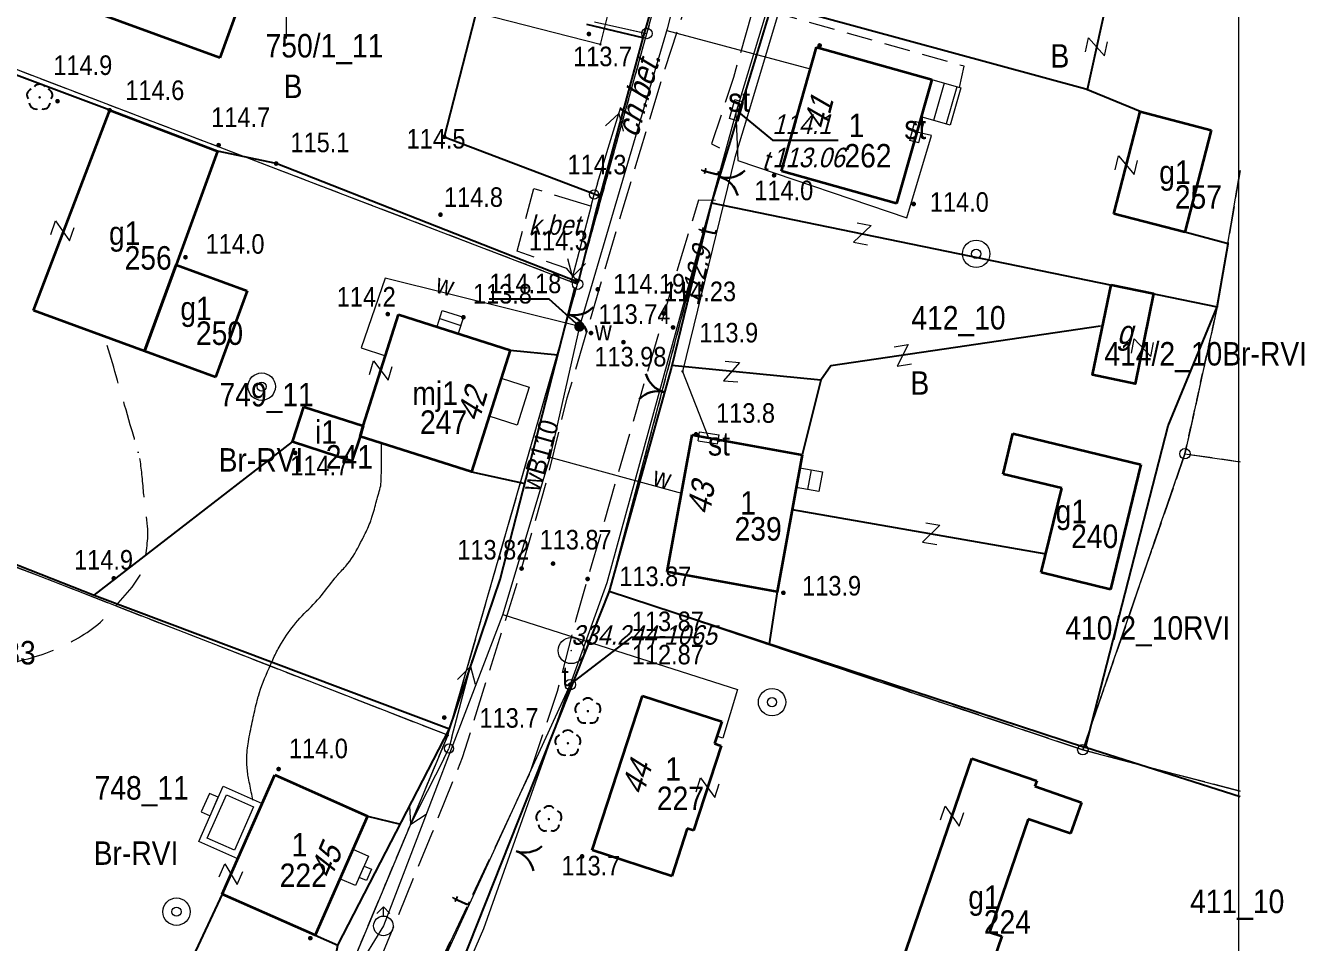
# Model space of a CAD drawing. Extents: x 6512885 to 6513481, y 5959590 to 5960000.
# Drawn here: x 6513380 to 6513478, y 5959725.7 to 5959796 of the extents above; entities that cross this region are included whole.
import ezdxf
from ezdxf.enums import TextEntityAlignment as Align

# ---------------------------------------------------------------- set-up
doc = ezdxf.new("R2010")
doc.units = 0
doc.header["$MEASUREMENT"] = 0
for name, pattern in [('2.0_1.0', [3, 2, -1]), ('217-1000', [2.8, 2.1, -0.7]), ('218-1000', [1.4, 0.7, -0.7]), ('219-1000', [0]), ('3.0_1.5', [4.5, 3, -1.5]), ('mz3.0_1.0', [4, 3, -1])]:
    doc.linetypes.add(name, pattern=pattern)
doc.layers.get('0').update_dxf_attribs({"color": 2, "linetype": 'CONTINUOUS', "lineweight": 5})
for name, color, linetype in [('121-Punkt osnowy szczegółowej', 7, 'CONTINUOUS'), ('121-Punkt osnowy szczegółowej-Atr103', 7, 'CONTINUOUS'), ('202-Punkt graniczny stabilizowany trwale', 7, 'CONTINUOUS'), ('203-Punkt załamania granicy działki nie stabilizowany', 7, 'CONTINUOUS'), ('210-Oznaczenie użytku', 7, 'CONTINUOUS'), ('211-Nr działki', 7, 'CONTINUOUS'), ('217-Granica konturu klasyfikcyjnego', 7, 'CONTINUOUS'), ('218-Granica użytku', 7, 'CONTINUOUS'), ('219-Linia granicy', 7, 'CONTINUOUS'), ('238-Punkt adresowy budynku', 7, 'CONTINUOUS'), ('312-Budynek (powierzchnia)', 7, 'CONTINUOUS'), ('312-Numer ewidencyjny budynku', 7, 'CONTINUOUS'), ('312-Numer ewidencyjny budynku-Atr124', 7, 'CONTINUOUS'), ('352-schody (powierzchnia)', 7, 'CONTINUOUS'), ('354-Taras weranda', 7, 'CONTINUOUS'), ('432-Jezdnia', 7, 'CONTINUOUS'), ('433-Chodnik', 7, 'CONTINUOUS'), ('510-Podpora jednosłupowa symb.-SEPOW', 7, 'CONTINUOUS'), ('626-Punkt rzędnej przewodu-STPOD', 7, 'CONTINUOUS'), ('626-Punkt rzędnej przewodu-STPOD-Atr2', 7, 'CONTINUOUS'), ('626-Punkt rzędnej przewodu-STPOD-Atr3', 7, 'CONTINUOUS'), ('811-Warstwica ciągła linia', 7, 'CONTINUOUS'), ('812-Warstwica pomocnicza linia', 7, 'CONTINUOUS'), ('905-Brama w ogrodzeniu', 7, 'CONTINUOUS'), ('991-Przehaczenie', 7, 'CONTINUOUS'), ('996-Tekst dodatkowy mały', 7, 'CONTINUOUS'), ('chodnik (powierzchnia)', 7, 'CONTINUOUS'), ('drzewo liściaste (punkt)', 7, 'CONTINUOUS'), ('hydrant (punkt)', 7, 'CONTINUOUS'), ('jezdnia (powierzchnia)', 7, 'CONTINUOUS'), ('krawężnik (linia)', 7, 'CONTINUOUS'), ('ogrodzenie trwałe (linia)', 7, 'CONTINUOUS'), ('przewód elektroenergetyczny niskiego napięcia (linia) - symbol', 7, 'CONTINUOUS'), ('przewód telekomunikacyjny (linia)', 7, 'CONTINUOUS'), ('przewód telekomunikacyjny (linia)-Atr1', 7, 'CONTINUOUS'), ('przewód wodociągowy (linia)', 7, 'CONTINUOUS'), ('przewód wodociągowy (linia)-Atr1', 7, 'CONTINUOUS'), ('punkt o określonej wysokości (sieć telekomunikacyjna)', 7, 'CONTINUOUS'), ('punkt o określonej wysokości (sieć telekomunikacyjna)-Atr2', 7, 'CONTINUOUS'), ('punkt o określonej wysokości (sieć telekomunikacyjna)-Atr3', 7, 'CONTINUOUS'), ('punkt o określonej wysokości (sieć wodociągowa)', 7, 'CONTINUOUS'), ('punkt o określonej wysokości (sieć wodociągowa)-Atr2', 7, 'CONTINUOUS'), ('punkt wysokościowy naturalny', 7, 'CONTINUOUS'), ('punkt wysokościowy naturalny-Atr2', 7, 'CONTINUOUS'), ('punkt wysokościowy sztuczny', 7, 'CONTINUOUS'), ('punkt wysokościowy sztuczny-Atr2', 7, 'CONTINUOUS'), ('Ramki i opis wydruku', 7, 'CONTINUOUS'), ('studnia (punkt)', 7, 'CONTINUOUS'), ('szafa sterownicza - siec telekomunikacyjna (punkt)', 7, 'CONTINUOUS'), ('szafa sterownicza - siec telekomunikacyjna (punkt)-Atr17', 7, 'CONTINUOUS'), ('Wstawianie ramki sekcyjnej z opisem', 7, 'CONTINUOUS'), ('właz okrągły - siec telekomunikacyjna (punkt)', 7, 'CONTINUOUS'), ('właz okrągły - siec telekomunikacyjna (punkt)-Atr17', 7, 'CONTINUOUS'), ('zasuwa - siec wodociągowa (punkt)', 7, 'CONTINUOUS'), ('zasuwa - siec wodociągowa (punkt)-Atr17', 7, 'CONTINUOUS')]:
    doc.layers.add(name, color=color, linetype=linetype)
doc.styles.get("Standard").update_dxf_attribs({"font": 'txt', "width": 0.75})
doc.linetypes.add('902-1000', pattern='A,5,0,[1,ksztalty.shx,S=1,R=0,X=0,Y=0],5', length=10)

# ---------------------------------------------------------------- blocks, each defined once
blk = doc.blocks.new('OP021')
at = {"linetype": 'Continuous', "lineweight": 13}
h = blk.add_hatch(color=0, dxfattribs=at)
edge = h.paths.add_edge_path()
edge.add_arc((0, 0), 0.1, 0, 360)
at = {"color": 0, "linetype": 'Continuous', "lineweight": -3}
for centre, start, end in [((0, 0.5), 38.316, 141.684), ((-0.476, 0.154), 110.388, 213.756), ((0.476, 0.154), 326.244, 69.612), ((-0.294, -0.404), 182.272, 285.64), ((0.294, -0.404), 254.36, 357.728), ((0.294, -0.404), 254.36, 357.728)]:
    blk.add_arc(centre, 0.5, start, end, dxfattribs=at)
blk = doc.blocks.new('PW01')
at = {"linetype": 'Continuous', "lineweight": 13}
h = blk.add_hatch(color=0, dxfattribs=at)
edge = h.paths.add_edge_path()
edge.add_arc((0, 0), 0.18, 0, 360)
blk = doc.blocks.new('991')
at = {"color": 0, "linetype": 'Continuous', "lineweight": 0}
for p, q in [((-0.55, 0.75), (0.55, 0.75)), ((0.55, 0.75), (-0.55, -0.75)), ((-0.55, -0.75), (0.55, -0.75))]:
    blk.add_line(p, q, dxfattribs=at)
blk = doc.blocks.new('US13')
at = {"color": 0, "linetype": 'Continuous', "lineweight": 13}
for radius in [1.05, 0.35]:
    blk.add_circle((0, 0), radius, dxfattribs=at)
blk = doc.blocks.new('US02')
at = {"color": 0, "linetype": 'Continuous', "lineweight": 13}
for p, q in [((0, 1.45), (-0.495, 0.955)), ((0, 0.75), (0, 1.45)), ((0, 1.45), (0.495, 0.955))]:
    blk.add_line(p, q, dxfattribs=at)
blk.add_circle((0, 0), 0.75, dxfattribs=at)
blk = doc.blocks.new('510')
at = {"color": 0, "linetype": 'Continuous', "lineweight": 0}
blk.add_circle((0, 0), 0.35, dxfattribs=at)
blk = doc.blocks.new('905')
at = {"color": 0, "linetype": 'Continuous', "lineweight": 30}
for centre, start, end in [((-2, 0), 0, 60), ((2, 0), 120, 180)]:
    blk.add_arc(centre, 2, start, end, dxfattribs=at)
blk = doc.blocks.new('PW02')
at = {"linetype": 'Continuous', "lineweight": 13}
h = blk.add_hatch(color=0, dxfattribs=at)
edge = h.paths.add_edge_path()
edge.add_arc((0, 0), 0.18, 0, 360)
blk = doc.blocks.new('US22')
at = {"color": 0, "linetype": 'Continuous', "lineweight": 0}
blk.add_circle((0, 0), 0.4, dxfattribs=at)
blk = doc.blocks.new('US25')
at = {"linetype": 'Continuous', "lineweight": 13}
h = blk.add_hatch(color=0, dxfattribs=at)
edge = h.paths.add_edge_path()
edge.add_arc((0, 0), 0.4, 0, 360)
blk = doc.blocks.new('621')
at = {"linetype": 'Continuous', "lineweight": 0}
h = blk.add_hatch(color=0, dxfattribs=at)
edge = h.paths.add_edge_path()
edge.add_arc((0, 0), 0.1, 0, 360)
blk = doc.blocks.new('US19')
at = {"color": 0, "linetype": 'Continuous', "lineweight": 13}
for p, q in [((-0.75, -0.35), (-0.75, 0.35)), ((-0.75, 0.35), (0.75, 0.35)), ((0.75, -0.35), (0.75, 0.35)), ((-0.75, -0.35), (0.75, -0.35))]:
    blk.add_line(p, q, dxfattribs=at)
blk = doc.blocks.new('PE04')
at = {"color": 0, "linetype": 'Continuous', "lineweight": 13}
for p, q in [((0.9, 0), (0, 0)), ((0.9, 0), (2.3, 0)), ((2.3, 0), (3.7, 0)), ((3.7, 0), (5.1, 0)), ((5.1, 0), (6.5, 0)), ((6.5, 0), (5.288, 0.7)), ((6.5, 0), (5.288, -0.7)), ((6.5, 0), (7, 0))]:
    blk.add_line(p, q, dxfattribs=at)
blk = doc.blocks.new('203')
at = {"linetype": 'Continuous', "lineweight": 0}
h = blk.add_hatch(color=0, dxfattribs=at)
edge = h.paths.add_edge_path()
edge.add_arc((0, 0), 0.09, 0, 360)
blk = doc.blocks.new('202')
at = {"color": 0, "linetype": 'Continuous', "lineweight": 0}
blk.add_circle((0, 0), 0.4, dxfattribs=at)
blk = doc.blocks.new('121')
at = {"linetype": 'Continuous', "lineweight": 0}
h = blk.add_hatch(color=0, dxfattribs=at)
edge = h.paths.add_edge_path()
edge.add_arc((0, 0), 0.065, 0, 360)
at = {"color": 0, "linetype": 'Continuous', "lineweight": 0}
blk.add_circle((0, 0), 1, dxfattribs=at)

msp = doc.modelspace()

# ---------------------------------------------------------------- linework, layer by layer
at = {"layer": '217-Granica konturu klasyfikcyjnego', "color": 3, "linetype": '217-1000', "lineweight": 13, "flags": 128}
for points in [[(6513422.32, 5959776.16), (6513377.72, 5959793.22)], [(6513473.12, 5959784.89), (6513471.37, 5959774.44)], [(6513412.38, 5959741.59), (6513422.32, 5959776.16)], [(6513471.37, 5959774.44), (6513468.89, 5959763.17)], [(6513468.89, 5959763.17), (6513461.06, 5959740.48)], [(6513468.89, 5959763.17), (6513473.12, 5959762.559)], [(6513412.38, 5959741.59), (6513367.64, 5959759)], [(6513424.75, 5959752.63), (6513412.71, 5959722.3)], [(6513461.06, 5959740.48), (6513424.75, 5959752.63)], [(6513397.62, 5959706.36), (6513412.38, 5959741.59)], [(6513473.12, 5959737.295), (6513461.06, 5959740.48)]]:
    msp.add_lwpolyline(points, dxfattribs=at)
at = {"layer": '218-Granica użytku', "color": 3, "linetype": '218-1000', "lineweight": 13, "flags": 128}
for points in [[(6513427.64, 5959795.38), (6513432.22, 5959811.96)], [(6513440.07, 5959807.09), (6513432.6, 5959782.4)], [(6513422.32, 5959776.16), (6513427.64, 5959795.38)], [(6513423.63, 5959796.28), (6513427.64, 5959795.38)], [(6513422.32, 5959776.16), (6513377.72, 5959793.22)], [(6513471.37, 5959774.44), (6513473.12, 5959784.89)], [(6513432.6, 5959782.4), (6513424.75, 5959752.63)], [(6513432.6, 5959782.4), (6513471.37, 5959774.44)], [(6513412.38, 5959741.59), (6513422.32, 5959776.16)], [(6513468.89, 5959763.17), (6513471.37, 5959774.44)], [(6513461.06, 5959740.48), (6513468.89, 5959763.17)], [(6513468.89, 5959763.17), (6513473.12, 5959762.559)], [(6513412.38, 5959741.59), (6513367.64, 5959759)], [(6513424.75, 5959752.63), (6513412.71, 5959722.3)], [(6513424.75, 5959752.63), (6513461.06, 5959740.48)], [(6513397.62, 5959706.36), (6513412.38, 5959741.59)], [(6513473.12, 5959737.295), (6513461.06, 5959740.48)]]:
    msp.add_lwpolyline(points, dxfattribs=at)
at = {"layer": '219-Linia granicy', "color": 7, "linetype": '219-1000', "lineweight": 13, "flags": 128}
for points in [[(6513427.64, 5959795.38), (6513432.22, 5959811.96)], [(6513432.6, 5959782.4), (6513440.07, 5959807.09)], [(6513422.32, 5959776.16), (6513427.64, 5959795.38)], [(6513423.63, 5959796.28), (6513427.64, 5959795.38)], [(6513377.72, 5959793.22), (6513422.32, 5959776.16)], [(6513471.37, 5959774.44), (6513473.12, 5959784.89)], [(6513432.6, 5959782.4), (6513424.75, 5959752.63)], [(6513432.6, 5959782.4), (6513471.37, 5959774.44)], [(6513412.38, 5959741.59), (6513422.32, 5959776.16)], [(6513471.37, 5959774.44), (6513468.89, 5959763.17)], [(6513461.06, 5959740.48), (6513468.89, 5959763.17)], [(6513468.89, 5959763.17), (6513473.12, 5959762.559)], [(6513412.38, 5959741.59), (6513367.64, 5959759)], [(6513424.75, 5959752.63), (6513412.71, 5959722.3)], [(6513424.75, 5959752.63), (6513461.06, 5959740.48)], [(6513412.38, 5959741.59), (6513397.62, 5959706.36)], [(6513461.06, 5959740.48), (6513473.12, 5959737.295)]]:
    msp.add_lwpolyline(points, dxfattribs=at)
at = {"layer": '312-Budynek (powierzchnia)', "color": 7, "linetype": 'Continuous', "lineweight": 35, "flags": 128}
for points in [[(6513399.67, 5959806.73), (6513394.89, 5959793.51)], [(6513394.89, 5959793.51), (6513382.35, 5959798.12)], [(6513437.95, 5959784.83), (6513440.63, 5959794.34)], [(6513440.63, 5959794.34), (6513449.47, 5959791.84)], [(6513449.47, 5959791.84), (6513446.78, 5959782.34)], [(6513380.6, 5959774.15), (6513386.45, 5959789.49)], [(6513386.45, 5959789.49), (6513394.72, 5959786.37)], [(6513463.44, 5959781.56), (6513465.46, 5959789.39)], [(6513465.46, 5959789.39), (6513470.89, 5959787.98)], [(6513470.89, 5959787.98), (6513468.87, 5959780.15)], [(6513394.72, 5959786.37), (6513391.54, 5959777.65)], [(6513446.78, 5959782.34), (6513437.95, 5959784.83)], [(6513468.87, 5959780.15), (6513463.44, 5959781.56)], [(6513389.12, 5959771.03), (6513391.54, 5959777.65)], [(6513391.54, 5959777.65), (6513389.12, 5959771.03)], [(6513391.54, 5959777.65), (6513396.99, 5959775.65)], [(6513396.99, 5959775.65), (6513394.57, 5959769.03)], [(6513389.12, 5959771.03), (6513380.6, 5959774.15)], [(6513405.89, 5959765.31), (6513408.6, 5959773.84)], [(6513408.6, 5959773.84), (6513417.16, 5959771.12)], [(6513394.57, 5959769.03), (6513389.12, 5959771.03)], [(6513417.16, 5959771.12), (6513414.19, 5959761.78)], [(6513400.46, 5959764.08), (6513401.33, 5959766.77)], [(6513401.33, 5959766.77), (6513405.89, 5959765.31)], [(6513405.89, 5959765.31), (6513405.64, 5959764.5)], [(6513405.64, 5959764.5), (6513405.89, 5959765.31)], [(6513405.02, 5959762.61), (6513400.46, 5959764.08)], [(6513405.64, 5959764.5), (6513405.02, 5959762.61)], [(6513414.19, 5959761.78), (6513405.64, 5959764.5)], [(6513429.2, 5959754.12), (6513431.11, 5959764.61)], [(6513431.11, 5959764.61), (6513439.53, 5959763.08)], [(6513454.95, 5959761.61), (6513455.7, 5959764.73)], [(6513455.7, 5959764.73), (6513465.51, 5959762.35)], [(6513439.53, 5959763.08), (6513437.62, 5959752.58)], [(6513465.51, 5959762.35), (6513463.18, 5959752.77)], [(6513459.44, 5959760.52), (6513454.95, 5959761.61)], [(6513457.87, 5959754.06), (6513459.44, 5959760.52)], [(6513437.62, 5959752.58), (6513429.2, 5959754.12)], [(6513463.18, 5959752.77), (6513457.87, 5959754.06)], [(6513423.44, 5959732.78), (6513427.29, 5959744.62)], [(6513427.29, 5959744.62), (6513433.37, 5959742.65)], [(6513433.37, 5959742.65), (6513432.82, 5959740.95)], [(6513433.32, 5959740.78), (6513431.22, 5959734.29)], [(6513432.82, 5959740.95), (6513433.32, 5959740.78)], [(6513446.01, 5959720.72), (6513452.54, 5959739.8)], [(6513452.54, 5959739.8), (6513457.52, 5959738.1)], [(6513395.07, 5959729.41), (6513399.11, 5959738.55)], [(6513399.11, 5959738.55), (6513406.22, 5959735.4)], [(6513457.52, 5959738.1), (6513457.37, 5959737.68)], [(6513457.37, 5959737.68), (6513460.95, 5959736.45)], [(6513460.95, 5959736.45), (6513460.12, 5959734.05)], [(6513406.22, 5959735.4), (6513402.19, 5959726.26)], [(6513456.87, 5959735.17), (6513453.91, 5959726.51)], [(6513460.12, 5959734.05), (6513456.87, 5959735.17)], [(6513430.73, 5959734.44), (6513429.54, 5959730.79)], [(6513431.22, 5959734.29), (6513430.73, 5959734.44)], [(6513429.54, 5959730.79), (6513423.44, 5959732.78)], [(6513402.19, 5959726.26), (6513395.07, 5959729.41)], [(6513454.84, 5959726.2), (6513452.24, 5959718.59)], [(6513453.91, 5959726.51), (6513454.84, 5959726.2)]]:
    msp.add_lwpolyline(points, dxfattribs=at)
msp.add_lwpolyline([(6513463.22, 5959776.12), (6513466.48, 5959775.44), (6513465.07, 5959768.53), (6513461.8, 5959769.21)], close=True, dxfattribs=at)
at = {"layer": '352-schody (powierzchnia)', "color": 7, "linetype": 'Continuous', "lineweight": 18}
for p, q in [((6513448.66, 5959788.99), (6513449.47, 5959791.84)), ((6513449.47, 5959791.84), (6513448.67, 5959788.99)), ((6513449.47, 5959791.84), (6513451.7, 5959791.21)), ((6513450.43, 5959791.57), (6513449.62, 5959788.72)), ((6513451.4, 5959791.3), (6513450.59, 5959788.45)), ((6513451.7, 5959791.21), (6513450.89, 5959788.36)), ((6513450.89, 5959788.36), (6513448.66, 5959788.99)), ((6513411.55, 5959772.91), (6513411.94, 5959774.15)), ((6513411.94, 5959774.15), (6513413.57, 5959773.63)), ((6513413.17, 5959772.39), (6513411.55, 5959772.91)), ((6513411.75, 5959773.53), (6513413.37, 5959773)), ((6513413.57, 5959773.63), (6513413.17, 5959772.39)), ((6513415.55, 5959766.04), (6513416.47, 5959768.95)), ((6513416.47, 5959768.95), (6513418.62, 5959768.27)), ((6513418.62, 5959768.27), (6513417.7, 5959765.36)), ((6513417.7, 5959765.36), (6513415.55, 5959766.04)), ((6513439.08, 5959760.59), (6513439.36, 5959762.1)), ((6513439.36, 5959762.1), (6513441.1, 5959761.78)), ((6513440.23, 5959761.94), (6513439.95, 5959760.43)), ((6513441.1, 5959761.78), (6513440.82, 5959760.28)), ((6513440.82, 5959760.28), (6513439.08, 5959760.59)), ((6513394.1, 5959737.14), (6513393.47, 5959735.72)), ((6513394.77, 5959736.84), (6513394.1, 5959737.14)), ((6513394.14, 5959735.42), (6513394.77, 5959736.84)), ((6513393.47, 5959735.72), (6513394.14, 5959735.42)), ((6513404.1, 5959730.59), (6513405.1, 5959732.85)), ((6513405.1, 5959732.85), (6513406.3, 5959732.32)), ((6513406.3, 5959732.32), (6513405.3, 5959730.07)), ((6513405.58, 5959730.7), (6513405.96, 5959731.57)), ((6513406.14, 5959730.46), (6513405.58, 5959730.7)), ((6513405.96, 5959731.57), (6513406.53, 5959731.32)), ((6513406.53, 5959731.32), (6513406.14, 5959730.46)), ((6513405.3, 5959730.07), (6513404.1, 5959730.59))]:
    msp.add_line(p, q, dxfattribs=at)
at = {"layer": '354-Taras weranda', "color": 0, "lineweight": 13}
for p, q in [((6513393.27, 5959733.46), (6513395.14, 5959737.68)), ((6513395.14, 5959737.68), (6513398.14, 5959736.36)), ((6513393.93, 5959733.715), (6513395.395, 5959737.022)), ((6513395.395, 5959737.022), (6513397.48, 5959736.104)), ((6513397.48, 5959736.104), (6513396.015, 5959732.789)), ((6513398.14, 5959736.36), (6513396.27, 5959732.13)), ((6513396.015, 5959732.789), (6513393.93, 5959733.715)), ((6513396.27, 5959732.13), (6513393.27, 5959733.46))]:
    msp.add_line(p, q, dxfattribs=at)
at = {"layer": '626-Punkt rzędnej przewodu-STPOD-Atr2', "color": 30, "flags": 128}
msp.add_lwpolyline([(6513434.5, 5959789.48), (6513437.26, 5959787.21), (6513442.308, 5959787.21)], dxfattribs=at)
at = {"layer": '811-Warstwica ciągła linia', "color": 32, "linetype": 'Continuous', "lineweight": 13, "flags": 128}
msp.add_lwpolyline([(6513397.43, 5959736.61), (6513397.4, 5959736.763), (6513397.369, 5959736.916), (6513397.338, 5959737.069), (6513397.307, 5959737.222), (6513397.276, 5959737.375), (6513397.244, 5959737.527), (6513397.213, 5959737.68), (6513397.182, 5959737.833), (6513397.151, 5959737.987), (6513397.12, 5959738.14), (6513397.091, 5959738.294), (6513397.07, 5959738.419), (6513397.051, 5959738.545), (6513397.034, 5959738.671), (6513397.018, 5959738.797), (6513397.005, 5959738.924), (6513396.993, 5959739.05), (6513396.983, 5959739.176), (6513396.975, 5959739.303), (6513396.97, 5959739.4), (6513396.969, 5959739.429), (6513396.963, 5959739.597), (6513396.962, 5959739.765), (6513396.964, 5959739.933), (6513396.971, 5959740.102), (6513396.981, 5959740.27), (6513396.994, 5959740.438), (6513397.012, 5959740.606), (6513397.033, 5959740.774), (6513397.057, 5959740.942), (6513397.08, 5959741.08), (6513397.085, 5959741.109), (6513397.118, 5959741.297), (6513397.153, 5959741.484), (6513397.188, 5959741.67), (6513397.224, 5959741.856), (6513397.261, 5959742.042), (6513397.298, 5959742.227), (6513397.337, 5959742.413), (6513397.376, 5959742.598), (6513397.416, 5959742.783), (6513397.45, 5959742.94), (6513397.456, 5959742.969), (6513397.492, 5959743.131), (6513397.528, 5959743.294), (6513397.564, 5959743.457), (6513397.601, 5959743.619), (6513397.639, 5959743.781), (6513397.677, 5959743.943), (6513397.718, 5959744.105), (6513397.759, 5959744.266), (6513397.803, 5959744.427), (6513397.84, 5959744.56), (6513397.848, 5959744.588), (6513397.932, 5959744.863), (6513398.023, 5959745.135), (6513398.12, 5959745.405), (6513398.222, 5959745.673), (6513398.329, 5959745.939), (6513398.44, 5959746.203), (6513398.553, 5959746.467), (6513398.669, 5959746.731), (6513398.785, 5959746.994), (6513398.89, 5959747.23), (6513398.902, 5959747.257), (6513398.957, 5959747.379), (6513399.013, 5959747.501), (6513399.07, 5959747.623), (6513399.128, 5959747.744), (6513399.187, 5959747.864), (6513399.248, 5959747.983), (6513399.31, 5959748.102), (6513399.373, 5959748.22), (6513399.438, 5959748.338), (6513399.49, 5959748.43), (6513399.505, 5959748.455), (6513399.625, 5959748.66), (6513399.749, 5959748.862), (6513399.877, 5959749.061), (6513400.008, 5959749.257), (6513400.143, 5959749.451), (6513400.281, 5959749.642), (6513400.423, 5959749.831), (6513400.568, 5959750.017), (6513400.717, 5959750.201), (6513400.85, 5959750.36), (6513400.869, 5959750.382), (6513401.031, 5959750.565), (6513401.198, 5959750.744), (6513401.368, 5959750.919), (6513401.541, 5959751.093), (6513401.714, 5959751.265), (6513401.887, 5959751.437), (6513402.058, 5959751.611), (6513402.226, 5959751.787), (6513402.39, 5959751.967), (6513402.53, 5959752.13), (6513402.549, 5959752.152), (6513402.681, 5959752.313), (6513402.812, 5959752.476), (6513402.942, 5959752.639), (6513403.071, 5959752.803), (6513403.199, 5959752.967), (6513403.328, 5959753.131), (6513403.457, 5959753.295), (6513403.586, 5959753.459), (6513403.717, 5959753.621), (6513403.83, 5959753.76), (6513403.849, 5959753.782), (6513403.933, 5959753.881), (6513404.019, 5959753.978), (6513404.106, 5959754.073), (6513404.194, 5959754.168), (6513404.282, 5959754.263), (6513404.37, 5959754.359), (6513404.457, 5959754.455), (6513404.543, 5959754.552), (6513404.627, 5959754.651), (6513404.69, 5959754.73), (6513404.708, 5959754.753), (6513404.85, 5959754.942), (6513404.985, 5959755.134), (6513405.113, 5959755.331), (6513405.236, 5959755.53), (6513405.355, 5959755.733), (6513405.469, 5959755.938), (6513405.581, 5959756.146), (6513405.69, 5959756.355), (6513405.797, 5959756.565), (6513405.89, 5959756.75), (6513405.903, 5959756.776), (6513405.971, 5959756.913), (6513406.038, 5959757.049), (6513406.104, 5959757.186), (6513406.169, 5959757.324), (6513406.232, 5959757.462), (6513406.293, 5959757.601), (6513406.351, 5959757.74), (6513406.407, 5959757.881), (6513406.46, 5959758.024), (6513406.5, 5959758.14), (6513406.509, 5959758.168), (6513406.559, 5959758.32), (6513406.607, 5959758.472), (6513406.653, 5959758.624), (6513406.697, 5959758.776), (6513406.741, 5959758.929), (6513406.783, 5959759.083), (6513406.825, 5959759.236), (6513406.866, 5959759.39), (6513406.907, 5959759.544), (6513406.94, 5959759.67), (6513406.948, 5959759.698), (6513406.988, 5959759.844), (6513407.031, 5959759.99), (6513407.074, 5959760.136), (6513407.117, 5959760.282), (6513407.157, 5959760.428), (6513407.194, 5959760.574), (6513407.224, 5959760.722), (6513407.249, 5959760.87), (6513407.264, 5959761.019), (6513407.27, 5959761.14), (6513407.271, 5959761.169), (6513407.275, 5959761.461), (6513407.278, 5959761.753), (6513407.28, 5959762.045), (6513407.282, 5959762.337), (6513407.283, 5959762.629), (6513407.284, 5959762.921), (6513407.285, 5959763.213), (6513407.286, 5959763.505), (6513407.288, 5959763.797), (6513407.29, 5959764.06)], dxfattribs=at)
at = {"layer": '812-Warstwica pomocnicza linia', "color": 32, "linetype": '3.0_1.5', "lineweight": 13, "flags": 128}
msp.add_lwpolyline([(6513374.82, 5959746.79), (6513375.031, 5959746.794), (6513375.242, 5959746.798), (6513375.453, 5959746.802), (6513375.664, 5959746.806), (6513375.875, 5959746.81), (6513376.086, 5959746.814), (6513376.297, 5959746.818), (6513376.508, 5959746.822), (6513376.719, 5959746.826), (6513376.93, 5959746.83), (6513377.091, 5959746.837), (6513377.252, 5959746.849), (6513377.413, 5959746.867), (6513377.573, 5959746.889), (6513377.733, 5959746.915), (6513377.893, 5959746.943), (6513378.052, 5959746.974), (6513378.211, 5959747.006), (6513378.371, 5959747.038), (6513378.53, 5959747.07), (6513378.809, 5959747.127), (6513379.087, 5959747.187), (6513379.364, 5959747.251), (6513379.64, 5959747.318), (6513379.915, 5959747.388), (6513380.189, 5959747.461), (6513380.463, 5959747.538), (6513380.735, 5959747.619), (6513381.008, 5959747.703), (6513381.28, 5959747.79), (6513381.546, 5959747.881), (6513381.809, 5959747.978), (6513382.069, 5959748.08), (6513382.326, 5959748.189), (6513382.58, 5959748.302), (6513382.833, 5959748.42), (6513383.084, 5959748.544), (6513383.334, 5959748.671), (6513383.582, 5959748.804), (6513383.83, 5959748.94), (6513384.056, 5959749.069), (6513384.28, 5959749.2), (6513384.5, 5959749.335), (6513384.717, 5959749.474), (6513384.93, 5959749.618), (6513385.14, 5959749.767), (6513385.344, 5959749.923), (6513385.545, 5959750.084), (6513385.74, 5959750.253), (6513385.93, 5959750.43), (6513386.056, 5959750.554), (6513386.179, 5959750.679), (6513386.299, 5959750.805), (6513386.418, 5959750.933), (6513386.535, 5959751.062), (6513386.651, 5959751.192), (6513386.766, 5959751.323), (6513386.881, 5959751.455), (6513386.995, 5959751.587), (6513387.11, 5959751.72), (6513387.289, 5959751.926), (6513387.468, 5959752.129), (6513387.645, 5959752.333), (6513387.821, 5959752.537), (6513387.993, 5959752.743), (6513388.162, 5959752.954), (6513388.327, 5959753.169), (6513388.487, 5959753.391), (6513388.642, 5959753.621), (6513388.79, 5959753.86), (6513388.877, 5959754.022), (6513388.951, 5959754.186), (6513389.012, 5959754.354), (6513389.063, 5959754.525), (6513389.105, 5959754.698), (6513389.14, 5959754.873), (6513389.169, 5959755.048), (6513389.195, 5959755.225), (6513389.218, 5959755.403), (6513389.24, 5959755.58), (6513389.263, 5959755.757), (6513389.287, 5959755.94), (6513389.311, 5959756.124), (6513389.332, 5959756.307), (6513389.351, 5959756.49), (6513389.366, 5959756.673), (6513389.375, 5959756.856), (6513389.378, 5959757.039), (6513389.374, 5959757.222), (6513389.361, 5959757.404), (6513389.36, 5959757.41), (6513389.342, 5959757.587), (6513389.314, 5959757.847), (6513389.286, 5959758.107), (6513389.256, 5959758.367), (6513389.225, 5959758.627), (6513389.195, 5959758.887), (6513389.165, 5959759.147), (6513389.135, 5959759.407), (6513389.106, 5959759.667), (6513389.079, 5959759.927), (6513389.07, 5959760.01), (6513389.052, 5959760.187), (6513389.035, 5959760.362), (6513389.019, 5959760.537), (6513389.002, 5959760.712), (6513388.986, 5959760.887), (6513388.969, 5959761.062), (6513388.952, 5959761.237), (6513388.935, 5959761.412), (6513388.918, 5959761.587), (6513388.9, 5959761.76), (6513388.9, 5959761.762), (6513388.883, 5959761.917), (6513388.866, 5959762.073), (6513388.847, 5959762.228), (6513388.826, 5959762.383), (6513388.803, 5959762.538), (6513388.777, 5959762.693), (6513388.749, 5959762.846), (6513388.716, 5959762.999), (6513388.68, 5959763.151), (6513388.64, 5959763.3), (6513388.639, 5959763.302), (6513388.59, 5959763.473), (6513388.541, 5959763.644), (6513388.491, 5959763.815), (6513388.44, 5959763.986), (6513388.39, 5959764.157), (6513388.34, 5959764.328), (6513388.289, 5959764.499), (6513388.239, 5959764.67), (6513388.189, 5959764.841), (6513388.14, 5959765.01), (6513388.139, 5959765.012), (6513388.03, 5959765.39), (6513387.922, 5959765.768), (6513387.813, 5959766.146), (6513387.704, 5959766.524), (6513387.595, 5959766.902), (6513387.486, 5959767.28), (6513387.377, 5959767.658), (6513387.268, 5959768.036), (6513387.159, 5959768.414), (6513387.05, 5959768.79), (6513387.049, 5959768.792), (6513386.952, 5959769.128), (6513386.853, 5959769.464), (6513386.754, 5959769.8), (6513386.655, 5959770.136), (6513386.555, 5959770.472), (6513386.456, 5959770.808), (6513386.356, 5959771.144), (6513386.257, 5959771.48), (6513386.158, 5959771.816), (6513386.06, 5959772.15)], dxfattribs=at)
at = {"layer": 'chodnik (powierzchnia)', "color": 7, "linetype": '2.0_1.0', "lineweight": 18, "flags": 128}
msp.add_lwpolyline([(6513451.6, 5959791.24), (6513451.96, 5959792.87), (6513437.04, 5959797.08)], dxfattribs=at)
at = {"layer": 'jezdnia (powierzchnia)', "color": 7, "linetype": 'mz3.0_1.0', "lineweight": 18, "flags": 128}
for points in [[(6513460.51, 5959875.81), (6513458.49, 5959875.47), (6513454.03, 5959859.28), (6513448.69, 5959840.6), (6513445.02, 5959826.93), (6513438.5, 5959806.99), (6513434.27, 5959792.01), (6513432.6, 5959786.91), (6513433.87, 5959786.26)], [(6513407.08, 5959724.16), (6513411.15, 5959734.03), (6513413.5, 5959739.88), (6513418.08, 5959754.52), (6513419.95, 5959761.08), (6513421.53, 5959767.45), (6513425.38, 5959780.56), (6513429.04, 5959792.69), (6513431.03, 5959798.85), (6513433.11, 5959805.4)], [(6513432.9, 5959782.58), (6513431.59, 5959782.6), (6513429.49, 5959775.75), (6513426.68, 5959765.99), (6513422.19, 5959750.46), (6513420.75, 5959744.95), (6513418.63, 5959738.6)], [(6513412.59, 5959725.76), (6513418.63, 5959738.6)]]:
    msp.add_lwpolyline(points, dxfattribs=at)
msp.add_lwpolyline([(6513422.37, 5959776.32), (6513421.49, 5959777.37), (6513417.68, 5959778.69), (6513418.98, 5959783.49), (6513423.8, 5959782.01)], close=True, dxfattribs=at)
at = {"layer": 'krawężnik (linia)', "color": 7, "linetype": 'Continuous', "lineweight": 25, "flags": 128}
msp.add_lwpolyline([(6513363.92, 5959632.79), (6513366.17, 5959637.04), (6513375.95, 5959655.54), (6513385.74, 5959674.13), (6513391.68, 5959685.1), (6513395.8, 5959692.87), (6513398.64, 5959698.23), (6513401.94, 5959704.42), (6513407.54, 5959715.03), (6513412.59, 5959725.76)], dxfattribs=at)
at = {"layer": 'ogrodzenie trwałe (linia)', "color": 7, "linetype": '902-1000', "lineweight": 25, "flags": 128}
for points in [[(6513386.45, 5959789.49), (6513377.84, 5959792.72), (6513389.97, 5959829.1)], [(6513431.7, 5959812.14), (6513430.74, 5959806.92), (6513427.32, 5959795.04), (6513423.04, 5959796.08)], [(6513440.07, 5959807.09), (6513437.18, 5959797.53), (6513432.6, 5959782.4), (6513471.37, 5959774.44), (6513472.19, 5959779.25), (6513468.87, 5959780.15)], [(6513463.5, 5959800.6), (6513461.39, 5959791.06)], [(6513414.93, 5959798.51), (6513412.1, 5959787.46), (6513423.99, 5959782.94)], [(6513465.46, 5959789.39), (6513461.29, 5959791.1), (6513437.23, 5959797.65)], [(6513427.32, 5959795.04), (6513423.8, 5959782.01), (6513422.37, 5959776.32), (6513399.21, 5959785.41), (6513394.72, 5959786.37)], [(6513432.6, 5959782.4), (6513429.51, 5959769.8), (6513424.75, 5959752.63), (6513461.26, 5959740.65), (6513467.6, 5959765.32), (6513471.37, 5959774.44)], [(6513385.26, 5959752.33), (6513412.49, 5959742.08), (6513416.39, 5959753.54), (6513422.13, 5959775.93)], [(6513462.42, 5959772.94), (6513441.75, 5959769.9), (6513440.98, 5959768.81), (6513439.53, 5959763.08)], [(6513417.16, 5959771.12), (6513420.81, 5959770.76)], [(6513440.98, 5959768.81), (6513429.54, 5959769.92)], [(6513371.27, 5959757.83), (6513385.26, 5959752.33), (6513400.46, 5959764.08)], [(6513414.2, 5959761.79), (6513418.27, 5959760.89)], [(6513438.78, 5959758.9), (6513458.23, 5959755.51)], [(6513424.75, 5959752.63), (6513412.71, 5959722.3), (6513425.7, 5959715.63), (6513442.28, 5959709.57), (6513471.89, 5959697.04), (6513473.12, 5959719.772)], [(6513437.62, 5959752.58), (6513437, 5959748.61)], [(6513403.08, 5959720.64), (6513403.94, 5959725.5), (6513412.49, 5959742.08)], [(6513473.12, 5959736.879), (6513461.26, 5959740.65)], [(6513406.22, 5959735.4), (6513408.74, 5959734.79)], [(6513395.07, 5959729.41), (6513391.94, 5959722.7), (6513385.26, 5959724.22)], [(6513402.19, 5959726.26), (6513403.94, 5959725.5)]]:
    msp.add_lwpolyline(points, dxfattribs=at)
at = {"layer": 'przewód telekomunikacyjny (linia)', "color": 30, "linetype": 'Continuous', "lineweight": 18, "flags": 128}
for points in [[(6513447.77, 5959833.31), (6513440.6, 5959809.59), (6513434.5, 5959789.48), (6513424.57, 5959753.28), (6513421.76, 5959745.47), (6513403.96, 5959706.74), (6513404.04, 5959703.94), (6513381.43, 5959664.34), (6513366.04, 5959631.94), (6513357.32, 5959617.92), (6513351.176, 5959604.09)], [(6513430.86, 5959818.53), (6513427.66, 5959808.96), (6513424.06, 5959794.53), (6513414.76, 5959796.91), (6513415.05, 5959798.07)], [(6513441, 5959807.93), (6513435.26, 5959788.82), (6513434.39, 5959785.88), (6513430.37, 5959769.48), (6513432.37, 5959764.39)], [(6513434.45, 5959789.29), (6513434.62, 5959785.65), (6513447.57, 5959781.24), (6513449.46, 5959787.57), (6513448.33, 5959787.82)], [(6513421.76, 5959745.47), (6513415.11, 5959726.76), (6513407.12, 5959708.3), (6513403.96, 5959706.74)]]:
    msp.add_lwpolyline(points, dxfattribs=at)
at = {"layer": 'przewód wodociągowy (linia)', "color": 5, "linetype": 'Continuous', "lineweight": 18, "flags": 128}
for points in [[(6513443.81, 5959864.89), (6513447.11, 5959861.21), (6513443.51, 5959848.23), (6513432.5, 5959808.9), (6513429.19, 5959795.73), (6513422.46, 5959772.92), (6513420.19, 5959762.87), (6513416.57, 5959750.79), (6513407.43, 5959726.98), (6513406.05, 5959724.75)], [(6513429.16, 5959795.61), (6513440.16, 5959792.67)], [(6513422.46, 5959772.92), (6513407.56, 5959776.63), (6513405.74, 5959771.28), (6513407.6, 5959770.67)], [(6513420.2, 5959762.9), (6513430.29, 5959760.14)], [(6513416.59, 5959750.86), (6513434.59, 5959745.11), (6513433.46, 5959741.36), (6513433, 5959741.52)]]:
    msp.add_lwpolyline(points, dxfattribs=at)
at = {"layer": 'punkt o określonej wysokości (sieć telekomunikacyjna)-Atr2', "color": 7, "flags": 128}
msp.add_lwpolyline([(6513421.76, 5959745.47), (6513426.48, 5959749.11), (6513431.613, 5959749.11)], dxfattribs=at)
at = {"layer": 'punkt o określonej wysokości (sieć wodociągowa)-Atr2', "color": 7, "flags": 128}
msp.add_lwpolyline([(6513422.46, 5959772.92), (6513420.15, 5959775.01), (6513415.548, 5959775.01)], dxfattribs=at)
at = {"layer": 'Ramki i opis wydruku', "color": 7, "linetype": 'Continuous', "lineweight": 13, "flags": 128}
for points in [[(6512889.3, 5959590.19), (6513473.02, 5959590.19), (6513473.02, 5959999.99), (6512889.3, 5959999.99)], [(6512889.3, 5959604.09), (6513473.02, 5959604.09), (6513473.02, 5959968.09), (6512889.3, 5959968.09)]]:
    msp.add_lwpolyline(points, close=True, dxfattribs=at)
at = {"layer": 'Wstawianie ramki sekcyjnej z opisem', "color": 7, "linetype": 'Continuous', "lineweight": 13, "flags": 128}
msp.add_lwpolyline([(6513400, 5959795), (6513400, 5959805)], dxfattribs=at)

# ---------------------------------------------------------------- block references
at = {"layer": '121-Punkt osnowy szczegółowej', "color": 7, "linetype": 'Continuous', "lineweight": 13}
msp.add_blockref('121', (6513421.83, 5959748.08), dxfattribs=at)
at = {"layer": '202-Punkt graniczny stabilizowany trwale', "color": 7, "linetype": 'Continuous', "lineweight": 13}
for p in [(6513427.64, 5959795.38), (6513422.32, 5959776.16), (6513468.89, 5959763.17), (6513461.06, 5959740.48)]:
    msp.add_blockref('202', p, dxfattribs=at)
at = {"layer": '203-Punkt załamania granicy działki nie stabilizowany', "color": 7, "linetype": 'Continuous', "lineweight": 13}
for p in [(6513432.6, 5959782.4), (6513471.37, 5959774.44), (6513424.75, 5959752.63), (6513412.38, 5959741.59)]:
    msp.add_blockref('203', p, dxfattribs=at)
at = {"layer": '510-Podpora jednosłupowa symb.-SEPOW', "color": 7, "linetype": 'Continuous', "lineweight": 13}
for p in [(6513423.59, 5959783.04), (6513412.46, 5959740.58)]:
    msp.add_blockref('510', p, dxfattribs=at)
at = {"layer": '626-Punkt rzędnej przewodu-STPOD', "color": 30, "linetype": 'Continuous', "lineweight": 13}
for p in [(6513424.06, 5959794.55), (6513434.5, 5959789.48), (6513430.37, 5959769.48)]:
    msp.add_blockref('621', p, dxfattribs=at)
at = {"layer": '905-Brama w ogrodzeniu', "color": 7, "linetype": 'Continuous', "lineweight": 25}
for p, rotation in [((6513433.21, 5959784.39), 253.961), ((6513421.59, 5959773.84), 256.411), ((6513428.98, 5959767.89), 75.316), ((6513417.62, 5959732.7), 251.117)]:
    msp.add_blockref('905', p, dxfattribs=dict(at, rotation=rotation))
at = {"layer": '991-Przehaczenie', "color": 7, "linetype": 'Continuous', "lineweight": 13}
for p, rotation in [((6513462.11, 5959794.35), 78.311), ((6513464.4, 5959785.28), 76.332), ((6513382.83, 5959780.25), 70.67699999999999), ((6513444.16, 5959780.03), 349.213), ((6513465.63, 5959771.29), 79.21600000000001), ((6513447.25, 5959770.71), 9.174), ((6513407.24, 5959769.55), 73.177), ((6513434.13, 5959769.47), 355.257), ((6513449.44, 5959757.04), 350.938), ((6513432.29, 5959737.57), 72.81), ((6513451.04, 5959735.39), 71.89000000000001), ((6513395.75, 5959730.95), 66.931)]:
    msp.add_blockref('991', p, dxfattribs=dict(at, rotation=rotation))
at = {"layer": 'drzewo liściaste (punkt)', "color": 94, "linetype": 'Continuous', "lineweight": 13}
for p in [(6513381.08, 5959790.49), (6513423.11, 5959743.44), (6513421.58, 5959740.98), (6513420.12, 5959735.17)]:
    msp.add_blockref('OP021', p, dxfattribs=at)
at = {"layer": 'hydrant (punkt)', "color": 7, "linetype": 'Continuous', "lineweight": 18}
msp.add_blockref('US02', (6513407.43, 5959726.98), dxfattribs=at)
at = {"layer": 'przewód elektroenergetyczny niskiego napięcia (linia) - symbol', "color": 1, "linetype": 'Continuous', "lineweight": 18}
for p, rotation in [((6513423.59, 5959783.04), 72.938), ((6513423.59, 5959783.04), 255.312), ((6513412.46, 5959740.58), 75.312), ((6513412.46, 5959740.58), 243.211)]:
    msp.add_blockref('PE04', p, dxfattribs=dict(at, rotation=rotation))
at = {"layer": 'punkt o określonej wysokości (sieć telekomunikacyjna)', "color": 30, "linetype": 'Continuous', "lineweight": 13}
msp.add_blockref('PW01', (6513421.76, 5959745.47), dxfattribs=at)
at = {"layer": 'punkt o określonej wysokości (sieć wodociągowa)', "color": 5, "linetype": 'Continuous', "lineweight": 13, "rotation": 344.798}
msp.add_blockref('PW01', (6513422.46, 5959772.92), dxfattribs=at)
at = {"layer": 'punkt wysokościowy naturalny', "color": 7, "linetype": 'Continuous', "lineweight": 13}
for p in [(6513423.19, 5959795.34), (6513440.88, 5959794.46), (6513382.45, 5959790.19), (6513386.45, 5959789.49), (6513412.1, 5959787.46), (6513394.8, 5959786.82), (6513399.21, 5959785.41), (6513437.39, 5959784.51), (6513424, 5959782.94), (6513411.81, 5959781.49), (6513448.09, 5959782.31), (6513392.26, 5959778.23), (6513422.22, 5959776.43), (6513407.77, 5959773.87), (6513413.57, 5959773.63), (6513429.64, 5959772.85), (6513431.4, 5959764.66), (6513400.67, 5959763.23), (6513386.76, 5959753.62), (6513438.1, 5959752.51), (6513412.1, 5959742.95), (6513399.4, 5959739), (6513422.67, 5959732.31), (6513401.83, 5959726.04)]:
    msp.add_blockref('PW01', p, dxfattribs=at)
at = {"layer": 'punkt wysokościowy sztuczny', "color": 7, "linetype": 'Continuous', "lineweight": 13}
for p in [(6513423.87, 5959775.77), (6513428.93, 5959773.92), (6513423.35, 5959772.42), (6513425.84, 5959771.72), (6513418.03, 5959754.37), (6513420.44, 5959754.75), (6513423.09, 5959753.57)]:
    msp.add_blockref('PW02', p, dxfattribs=at)
at = {"layer": 'studnia (punkt)', "color": 7, "linetype": 'Continuous', "lineweight": 18}
for p in [(6513452.88, 5959778.49), (6513398.1, 5959768.31), (6513437.23, 5959744.13), (6513391.57, 5959728.07)]:
    msp.add_blockref('US13', p, dxfattribs=at)
at = {"layer": 'szafa sterownicza - siec telekomunikacyjna (punkt)', "color": 7, "linetype": 'Continuous', "lineweight": 18}
for p, rotation in [((6513434.5, 5959789.48), 74.332), ((6513448.33, 5959787.82), 75.55599999999998), ((6513432.37, 5959764.39), 351.298)]:
    msp.add_blockref('US19', p, dxfattribs=dict(at, rotation=rotation))
at = {"layer": 'właz okrągły - siec telekomunikacyjna (punkt)', "color": 7, "linetype": 'Continuous', "lineweight": 13}
msp.add_blockref('US22', (6513421.76, 5959745.47), dxfattribs=at)
at = {"layer": 'zasuwa - siec wodociągowa (punkt)', "color": 7, "linetype": 'Continuous', "lineweight": 13, "rotation": 344.798}
msp.add_blockref('US25', (6513422.46, 5959772.92), dxfattribs=at)

# ---------------------------------------------------------------- texts
at = {"layer": '121-Punkt osnowy szczegółowej-Atr103', "color": 7, "oblique": 15, "width": 0.9}
msp.add_text('334.244-1065', height=1.5, dxfattribs=at).set_placement((6513421.83, 5959748.08), align=Align.BOTTOM_LEFT)
at = {"layer": '210-Oznaczenie użytku', "color": 3, "linetype": 'Continuous', "lineweight": 18, "width": 0.9}
for s, p in [('B', (6513458.58, 5959792.76)), ('B', (6513399.78, 5959790.43)), ('Br-RVI', (6513471.75, 5959769.93)), ('B', (6513447.84, 5959767.69)), ('Br-RVI', (6513394.8, 5959761.8)), ('RVI', (6513468.75, 5959748.92)), ('Br-RVI', (6513385.22, 5959731.66))]:
    msp.add_text(s, height=1.8, dxfattribs=at).set_placement(p)
at = {"layer": '211-Nr działki', "color": 7, "linetype": 'Continuous', "lineweight": 18, "width": 0.9}
for s, p in [('750/1_11', (6513398.4, 5959793.54)), ('412_10', (6513447.91, 5959772.69)), ('749_11', (6513394.87, 5959766.8)), ('748_11', (6513385.29, 5959736.66)), ('411_10', (6513469.28, 5959727.96))]:
    msp.add_text(s, height=1.8, dxfattribs=at).set_placement(p)
for s, p in [('414/2_10', (6513471.75, 5959769.93)), ('410/2_10', (6513468.75, 5959748.92))]:
    msp.add_text(s, height=1.8, dxfattribs=at).set_placement(p, align=Align.RIGHT)
at = {"layer": '238-Punkt adresowy budynku', "color": 7, "linetype": 'Continuous', "lineweight": 18, "oblique": 15, "width": 0.9}
for s, rotation, p in [('41', 75.035, (6513439.92, 5959789.55)), ('43', 80.438, (6513430.89, 5959759.92)), ('44', 72.794, (6513425.99, 5959738.61))]:
    msp.add_text(s, height=1.8, rotation=rotation, dxfattribs=at).set_placement(p, align=Align.TOP_CENTER)
for s, rotation, p in [('42', 73.167, (6513415.1, 5959766.68)), ('45', 66.921, (6513403.86, 5959731.59))]:
    msp.add_text(s, height=1.8, rotation=rotation, dxfattribs=at).set_placement(p, align=Align.CENTER)
at = {"layer": '312-Numer ewidencyjny budynku', "color": 7, "linetype": 'Continuous', "lineweight": 18, "width": 0.9}
for s, p in [('262', (6513442.78, 5959786.91)), ('257', (6513468.11, 5959783.75)), ('256', (6513387.59, 5959779.08)), ('250', (6513393.06, 5959773.31)), ('247', (6513410.24, 5959766.49)), ('241', (6513403.02, 5959763.83)), ('239', (6513434.36, 5959758.31)), ('240', (6513460.16, 5959757.74)), ('233', (6513377.16, 5959748.82)), ('227', (6513428.4, 5959737.66)), ('222', (6513399.48, 5959731.76)), ('224', (6513453.47, 5959728.18))]:
    msp.add_text(s, height=1.8, dxfattribs=at).set_placement(p, align=Align.TOP_LEFT)
at = {"layer": '312-Numer ewidencyjny budynku-Atr124', "color": 7, "width": 0.9}
for s, p in [('1', (6513443.71, 5959788.34)), ('g1', (6513468.12, 5959784.75)), ('g1', (6513387.6, 5959780.08)), ('g1', (6513393.07, 5959774.31)), ('mj1', (6513411.4, 5959767.81)), ('i1', (6513403.03, 5959764.83)), ('1', (6513435.39, 5959759.4)), ('g1', (6513460.18, 5959758.74)), ('1', (6513429.65, 5959739.01)), ('1', (6513401, 5959733.2)), ('g1', (6513453.48, 5959729.18))]:
    msp.add_text(s, height=1.8, dxfattribs=at).set_placement(p, align=Align.MIDDLE_CENTER)
at = {"layer": '432-Jezdnia', "color": 7, "linetype": 'Continuous', "lineweight": 18, "oblique": 15, "width": 0.9}
msp.add_text('k.bet.', height=1.5, dxfattribs=at).set_placement((6513418.57, 5959779.95))
at = {"layer": '433-Chodnik', "color": 7, "linetype": 'Continuous', "lineweight": 18, "oblique": 15, "width": 0.9}
msp.add_text('ch.bet.', height=1.8, rotation=74.011, dxfattribs=at).set_placement((6513425.19, 5959787.82), align=Align.TOP_LEFT)
at = {"layer": '626-Punkt rzędnej przewodu-STPOD-Atr2', "color": 30, "oblique": 15, "width": 0.9}
msp.add_text('114.1', height=1.5, dxfattribs=at).set_placement((6513437.26, 5959787.225), align=Align.BOTTOM_LEFT)
msp.add_text('112.9', height=1.5, rotation=77.034, dxfattribs=at).set_placement((6513431.59, 5959774.46))
at = {"layer": '626-Punkt rzędnej przewodu-STPOD-Atr3', "color": 30, "oblique": 15, "width": 0.9}
msp.add_text('113.06', height=1.5, dxfattribs=at).set_placement((6513437.26, 5959784.675), align=Align.BOTTOM_LEFT)
at = {"layer": '996-Tekst dodatkowy mały', "color": 7, "linetype": 'Continuous', "lineweight": 18, "oblique": 15, "width": 0.9}
msp.add_text('g', height=1.8, dxfattribs=at).set_placement((6513463.67, 5959773.39), align=Align.TOP_LEFT)
at = {"layer": 'przewód telekomunikacyjny (linia)-Atr1', "color": 30, "width": 0.9}
for rotation, p in [(-18.011, (6513436.46, 5959785.02)), (75.449, (6513433.09, 5959784.33)), (77.034, (6513432.91, 5959779.82)), (65.317, (6513413.9, 5959728.36))]:
    msp.add_text('t', height=1.5, rotation=rotation, dxfattribs=at).set_placement(p)
at = {"layer": 'przewód wodociągowy (linia)-Atr1', "color": 5, "width": 0.9}
for s, rotation, p in [('w', -15.111, (6513411.35, 5959775.55)), ('wB110', 74.111, (6513419.39, 5959760.19)), ('w', -14.501, (6513428, 5959760.77))]:
    msp.add_text(s, height=1.5, rotation=rotation, dxfattribs=at).set_placement(p)
at = {"layer": 'punkt o określonej wysokości (sieć telekomunikacyjna)-Atr2', "color": 30, "width": 0.9}
msp.add_text('113.87', height=1.5, dxfattribs=at).set_placement((6513426.48, 5959749.125), align=Align.BOTTOM_LEFT)
at = {"layer": 'punkt o określonej wysokości (sieć telekomunikacyjna)-Atr3', "color": 30, "width": 0.9}
msp.add_text('112.87', height=1.5, dxfattribs=at).set_placement((6513426.48, 5959746.575), align=Align.BOTTOM_LEFT)
at = {"layer": 'punkt o określonej wysokości (sieć wodociągowa)-Atr2', "color": 5, "width": 0.9}
msp.add_text('114.18', height=1.5, dxfattribs=at).set_placement((6513415.548, 5959775.025), align=Align.BOTTOM_LEFT)
at = {"layer": 'punkt wysokościowy naturalny-Atr2', "color": 7, "width": 0.9}
for s, p in [('114.9', (6513382.13, 5959792.2)), ('113.7', (6513421.98, 5959792.87)), ('114.6', (6513387.65, 5959790.28)), ('114.7', (6513394.23, 5959788.21)), ('114.5', (6513409.21, 5959786.56)), ('114.3', (6513421.55, 5959784.58)), ('114.0', (6513435.87, 5959782.6)), ('114.8', (6513412.08, 5959782.09)), ('114.0', (6513449.33, 5959781.71)), ('114.0', (6513393.8, 5959778.5)), ('114.3', (6513418.59, 5959778.76)), ('114.2', (6513403.86, 5959774.45)), ('113.8', (6513414.3, 5959774.68)), ('113.9', (6513431.65, 5959771.7)), ('113.8', (6513432.94, 5959765.54)), ('114.7', (6513400.29, 5959761.51)), ('114.9', (6513383.72, 5959754.29)), ('113.9', (6513439.54, 5959752.3)), ('113.7', (6513414.8, 5959742.17)), ('114.0', (6513400.19, 5959739.83)), ('113.7', (6513421.08, 5959730.85))]:
    msp.add_text(s, height=1.5, dxfattribs=at).set_placement(p)
msp.add_text('115.1', height=1.5, dxfattribs=at).set_placement((6513400.31, 5959787.03), align=Align.MIDDLE_LEFT)
at = {"layer": 'punkt wysokościowy sztuczny-Atr2', "color": 7, "width": 0.9}
for s, p in [('114.19', (6513425.05, 5959776.2)), ('114.23', (6513428.95, 5959775.61))]:
    msp.add_text(s, height=1.5, dxfattribs=at).set_placement(p, align=Align.MIDDLE_LEFT)
for s, p in [('113.74', (6513423.92, 5959773.12)), ('113.98', (6513423.61, 5959769.86)), ('113.87', (6513419.41, 5959755.83)), ('113.82', (6513413.1, 5959755.06)), ('113.87', (6513425.52, 5959753.02))]:
    msp.add_text(s, height=1.5, dxfattribs=at).set_placement(p)
at = {"layer": 'szafa sterownicza - siec telekomunikacyjna (punkt)-Atr17', "color": 7, "width": 0.9}
for p in [(6513433.86, 5959789.39), (6513447.37, 5959787.29), (6513432.32, 5959763.03)]:
    msp.add_text('st', height=1.8, dxfattribs=at).set_placement(p)
at = {"layer": 'właz okrągły - siec telekomunikacyjna (punkt)-Atr17', "color": 7, "width": 0.9}
msp.add_text('t', height=1.5, dxfattribs=at).set_placement((6513421.13, 5959745.36))
at = {"layer": 'zasuwa - siec wodociągowa (punkt)-Atr17', "color": 7, "width": 0.9}
msp.add_text('w', height=1.5, dxfattribs=at).set_placement((6513423.64, 5959771.86))

doc.saveas('drawing.dxf')
